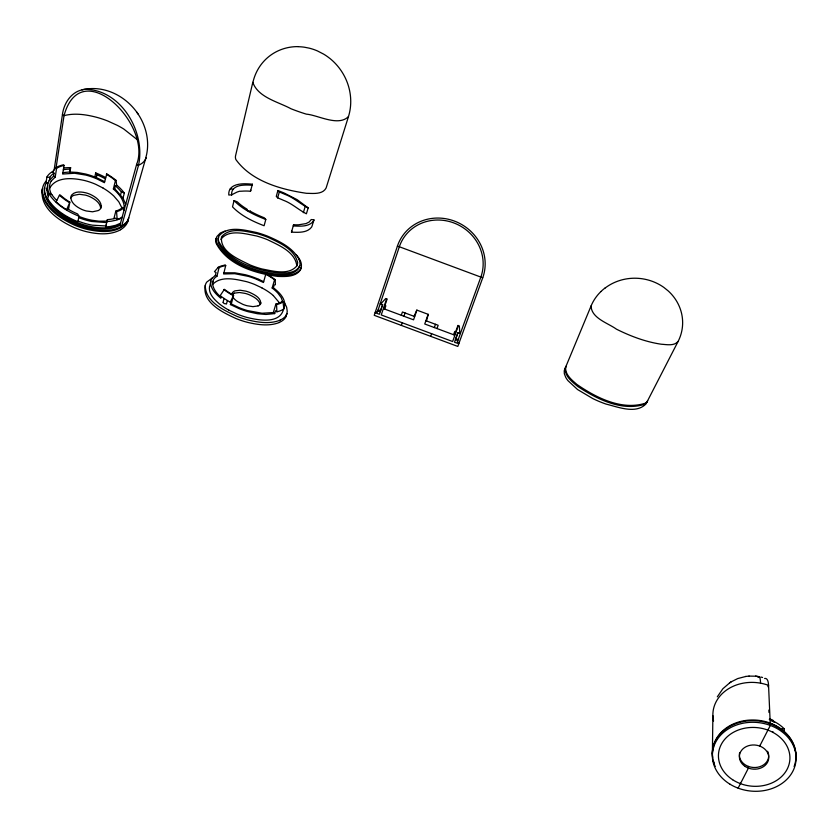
<?xml version="1.0" encoding="UTF-8"?>
<svg xmlns="http://www.w3.org/2000/svg" width="838" height="838" viewBox="0 0 838 838"><rect width="100%" height="100%" fill="white"/><g stroke="black" fill="none" stroke-linecap="round" stroke-linejoin="round"><path stroke-width="1.26" d="M712.384 754.022L712.876 715.662M713.473 747.632L713.494 745.988M296.82 265.856C295.112 251.714 278.834 245.262 267.647 239.752A92.002 81.925 36.6 0 0 256.522 235.97C245.712 233.98 228.795 228.648 220.886 239.364M260.786 302.958C260.461 297.459 254.354 294.641 250.028 292.567A30.943 27.549 36.6 0 0 245.733 291.121L240.108 290.231L234.902 290.88A7.982 7.123 37.8 0 0 234.148 291.205L232.755 292.273A3.907 3.488 38.1 0 0 232.095 293.52A3.761 3.362 38.1 0 0 232 294.4M42.487 188.571C38.977 207.541 58.681 220.488 73.535 227.287A81.077 70.916 48.5 0 0 85.686 231.487C97.051 234.242 109.956 235.53 120.63 229.759M47.096 190.53L47.651 185.313A14.288 12.361 47.2 0 1 49.17 180.662M42.026 191.944L42.246 190.781M56.094 167.6L64.023 115.644C81.108 53.297 152.317 124.705 136.657 164.29L119.918 225.349C110.061 230.618 98.203 229.57 87.676 227.171A78.604 68.768 48.7 0 1 75.137 222.981C62.064 216.969 47.253 207.688 44.414 192.457A15.681 13.555 47 0 1 44.466 189.011L44.644 187.743A15.597 13.481 47 0 1 46.499 182.705M44.466 189.011L44.571 188.382M49.4 180.275L49.83 177.3L46.855 177.216L46.08 182.694L48.216 182.747M221.138 297.113C214.842 292.431 207.96 281.641 216.958 276.236L219.022 267.751L218.215 267.322L214.465 271.669L216.057 272.518L215.366 275.377L212.087 278.279A9.543 8.506 39.2 0 0 210.799 281.201C209.867 288.377 215.827 294.075 220.844 298.286L221.023 296.275A50.709 45.661 39.7 0 1 220.185 295.625L224.406 289.32A57.927 52.333 40.2 0 0 233.593 295.248L231.309 303.964L230.408 304.561L238.945 308.573A82.847 75.085 40.7 0 0 248.278 311.757L257.538 313.747L265.897 314.459L274.675 313.601L275.545 310.741L276.896 311.788A21.275 19.159 37 0 0 283.893 308.855M51.872 194.636L48.646 193.431L47.829 198.983C54.669 209.898 66.171 216.969 77.882 221.714L78.992 216.225L77.672 213.983A70.633 61.803 48.8 0 1 67.7 208.903L66.642 209.72L64.097 208.096A54.25 47.326 48.1 0 1 56.104 201.801M54.135 169.915L62.441 114.586C63.772 103.65 70.78 92.442 82.061 89.844A30.063 26.324 50.8 0 1 84.879 89.31C121.007 89.268 146.063 132.257 138.448 165.505L121.52 226.522C111.213 232.084 98.779 230.984 87.749 228.481A82.313 72.037 48.8 0 1 74.582 224.081C60.891 217.786 45.346 208.044 42.434 192.07A16.414 14.173 47 0 1 42.487 188.571A17.315 14.958 46.9 0 1 46.383 180.872M49.159 180.662L53.59 176.095L54.041 173.152L52.396 172.188L55.737 167.82L56.575 168.312A28.806 24.983 46.9 0 1 64.086 165.421L63.437 164.814A29.623 25.695 46.9 0 0 55.706 167.768M212.328 277.965L206.839 282.018A10.999 9.784 39 0 0 205.279 285.329C205.121 301.753 223.84 310.217 236.578 316.188A90.494 81.998 40.7 0 0 247.933 319.948C258.387 322.462 269.92 324.254 280.217 320.158M51.328 180.956L55.224 177.069L56.575 168.312M123.993 209.856C125.407 201.466 119.247 194.144 113.36 188.979L115.445 180.599L116.094 180.421L116.66 185.47L115.361 185.816L114.659 188.623L113.36 188.979M64.065 165.369L62.641 174.042L74.551 173.257L85.79 175.079A69.512 60.127 44.5 0 1 96.957 178.913L104.425 182.684L106.793 173.948M42.434 189.084L42.361 189.556A16.477 14.225 46.9 0 0 42.298 193.075C45.189 209.05 60.703 218.802 74.383 225.087A81.925 71.691 48.7 0 0 87.529 229.476C100.193 232.241 117.006 233.907 126.391 222.981A16.76 14.665 45.4 0 0 128.497 218.739M209.521 286.586C208.369 293.824 214.392 299.679 219.43 303.932A58.325 52.532 39.4 0 0 228.952 310.175M62.871 172.628L69.523 172.01L70.622 167.652A54.271 47.012 45.5 0 0 63.636 167.998M69.858 172.01L70.622 167.652M68.517 209.385L69.837 202.147L66.642 209.72M128.099 219.912L127.847 220.97L145.896 157.722M209.678 286.627L210.809 281.201M299.459 266.369L299.313 266.945A8.338 7.573 37.9 0 1 298.485 268.705C293.625 274.937 284.438 274.508 277.326 274.277C255.349 271.397 229.361 263.509 218.372 242.779A9.103 8.181 41.5 0 1 218.226 238.715L218.561 237.384A8.181 7.353 41.6 0 1 219.179 235.75C228.166 225.307 244.811 230.178 256.47 232.482A98.528 87.676 36.5 0 1 267.626 236.169C279.557 241.323 292.797 247.545 299.145 259.55M94.83 176.986L95.7 172.921A75.451 65.27 44.5 0 1 105.609 177.541M96.328 177.593L96.946 174.765L95.7 172.921M283.789 308.415C287.319 299.973 279.452 292.431 273.366 287.748L272.151 287.989L274.56 279.756L275.178 279.641L275.398 284.731L274.183 284.972L273.366 287.748M205.289 285.329C201.916 302.78 222.992 312.49 235.949 318.534A89.75 81.276 40.5 0 0 247.283 322.284C257.727 324.788 269.239 326.548 279.504 322.431M296.024 254.543C299.438 258.251 302.947 263.561 300.821 268.768A8.768 7.971 37.7 0 1 299.983 270.559C294.913 277.074 285.318 276.655 277.881 276.425C254.878 273.429 227.632 265.164 216.204 243.418A9.553 8.579 41.5 0 1 216.057 239.207L216.33 238.149A8.621 7.741 41.6 0 1 216.979 236.431L220.289 233.016L225.066 230.995M300.968 268.244L300.821 268.768M216.078 239.218L216.225 238.694M250.897 190.184L250.478 191.221L252.406 184.224A67.511 60.933 40.4 0 0 246.508 183.815C239.207 183.522 227.926 184.884 228.795 195.024C233.194 195.6 236.777 190.509 241.878 191.19A51.265 46.31 40.9 0 1 250.478 191.253M231.697 195.359C230.597 188.016 237.709 185.439 243.355 185.167A52.186 47.19 41.2 0 1 251.987 185.282L252.406 184.224M218.268 238.641L218.435 238.065M47.106 189.472L47.274 188.843M247.042 209.175A51.809 47.399 45.7 0 1 237.238 201.832L234.032 200.607L232.524 206.86C241.145 215.816 252.657 221.337 264.106 225.747L265.803 219.472L264.305 217.796A104.635 96.621 49 0 1 250.3 211.239M291.467 232.157L293.593 224.741A52.888 48.646 44.6 0 0 298.569 224.804L305.985 223.599L309.191 221.997L311.223 219.535L313.978 219.818L312.061 225.998A6.662 6.107 40.2 0 1 311.526 227.192C306.928 233.132 298.171 232.367 291.467 232.157L291.771 230.911M293.593 224.741L293.3 225.977C299.994 226.208 308.74 227.077 313.391 221.19A6.442 5.918 40.6 0 0 313.925 220.006M120.494 223.222L115.623 225.317L109.83 226.574L105.609 226.92L106.08 225.034M105.609 226.92L107.432 219.661L106.96 221.546L111.213 221.211L117.048 219.985L121.95 217.922M212.506 282.993L212.946 281.275M223.086 302.277L224.05 298.464L221.305 296.495M246.791 210.066L246.592 209.521M226.511 303.88L227.36 300.57M113.863 218.687L115.833 211.134L116.555 211.773L117.194 219.42A29.728 26.009 46.5 0 0 121.468 217.576L122.159 217.157M120.62 194.73L121.363 191.923A39.973 34.798 45.6 0 0 115.351 185.837M230.408 304.561L231.173 301.628L230.272 302.225L223.976 298.412M125.679 204.304L122.977 198.082L124.359 193.033A41.764 36.369 45.5 0 0 116.576 185.03M277.891 190.54L276.278 196.417L277.671 197.883A104.949 94.076 37.9 0 1 283.296 200.24C291.834 203.309 298.538 209.856 306.394 213.795L308.175 207.908L297.197 199.706L284.595 193.243A115.707 103.64 37.8 0 0 277.891 190.54L279.305 191.996A107.484 96.422 38.1 0 1 284.951 194.364C293.52 197.443 300.287 203.959 308.175 207.908M277.671 197.883L279.305 191.996M426.469 320.933L428.281 314.376L416.769 310.081L414.108 316.335M265.688 274.571L263.436 282.5L256.198 279.127A76.122 67.386 35.5 0 0 248.184 276.331L234.734 273.701L223.631 273.974L225.715 265.552L225.097 265.08M231.309 303.964L239.06 307.63A78.699 71.282 40.6 0 0 247.692 310.626L262.011 313.234L273.324 312.553L275.88 304.058A19.421 17.504 37.3 0 0 282.249 301.481M303.325 212.695L305.105 206.797M283.632 308.929C279.934 324.673 257.612 320.043 246.707 317.372A81.202 73.493 40.3 0 1 237.426 314.208L228.942 310.207M299.292 266.987L299.7 265.688A8.286 7.532 38 0 1 298.894 267.406C294.023 273.628 284.826 273.178 277.713 272.937C255.716 270.035 229.727 262.158 218.697 241.438A9.061 8.139 41.6 0 1 218.54 237.374M348.472 116.576L326.118 187.984C322.588 194.772 312.867 193.358 306.509 193.306C280.845 189.545 251.672 181.375 235.907 159.597A6.662 6.065 47 0 1 235.52 155.952L252.804 82.344C258.041 97.491 278.258 101.817 291.048 108.783A223.736 208.023 71.5 0 0 306.352 114.146C317.979 115.078 338.29 126.915 348.472 116.576A53.004 49.107 51.4 0 0 350.556 97.166A52.679 48.803 51.4 0 0 329.879 58.43L329.502 58.168A51.904 48.101 51.4 0 0 323.625 54.114L317.434 50.929A51.537 47.756 51.5 0 0 309.128 48.133L304.404 47.211A51.38 47.619 51.5 0 0 298.108 46.708M380.211 303.712L382.631 304.613L381.74 307.274M397.442 246.047L374.23 315.318L457.81 346.429L482.73 277.787A45.577 42.707 29 0 0 454.353 221.054A45.577 42.707 29 0 0 397.442 246.047L482.73 277.787M459.172 342.69L457.307 341.998L480.844 277.074A43.555 40.811 29 0 0 453.714 222.887A43.555 40.811 29 0 0 399.338 246.749L377.351 312.239L375.487 311.547M382.631 304.623L379.384 314.26L375.11 312.668M381.489 308.028L380.588 310.678L378.168 309.777M386.653 298.883L381.238 314.952L452.635 341.527L458.396 325.584M384.726 309.096L385.836 305.807L384.925 305.472M401.297 315.266L402.429 311.987L414.684 316.555M403.958 316.251L405.089 312.972M401.35 325.416L402.25 322.777M416.915 310.144L413.553 319.823L383.825 308.761L387.104 299.04L385.721 298.527L380.766 303.922M428.134 314.313L424.74 323.992L454.479 335.053L457.957 325.416L459.329 325.93L459.811 333.346M430.69 336.342L431.622 333.702M434.335 327.564L435.498 324.296M436.996 328.548L438.159 325.28L425.893 320.724M600.94 291.54A47.075 43.974 5.9 0 0 591.104 305.891C591.209 318.21 608.22 323.143 616.454 329.177C630.574 336.206 645.574 341.894 661.234 344.219C666.692 344.533 674.098 346.241 678.089 341.464A46.781 43.691 5.8 0 0 668.263 290.975L663.885 287.434A47.577 44.435 5.9 0 0 605.13 288.021M453.568 334.718L454.751 331.46L455.652 331.796M456.72 336.038L455.778 338.667L458.197 339.568M456.857 335.661L457.957 332.655L460.376 333.555M457.957 332.655L454.489 342.218L458.784 343.737M591.104 305.891L564.613 369.621A7.06 6.515 12.5 0 0 564.236 370.92L564.341 373.79L565.786 377.446A25.287 23.349 11 0 0 568.049 380.745L577.55 389.523L592.822 398.595A114.89 107.777 4.5 0 0 606.115 404.105C618.088 406.964 635.717 414.412 645.962 403.958L678.089 341.464M230.272 302.225L233.582 295.28M49.62 188.288C56.156 176.127 73.576 177.991 84.701 180.547A67.794 58.597 44.3 0 1 95.773 184.339L103.168 188.089M56.115 201.79L59.446 195.202L60.231 194.992A52.574 45.922 48.4 0 0 69.858 202.115M767.859 686.751L768.551 685.369A39.973 9.197 -71.3 0 0 764.602 678.497M770.216 723.121L769.483 724.273M769.525 725.226L770.248 723.812M738.121 788.149L748.418 768.09L748.386 766.424M565.818 366.793L565.619 367.212A6.924 6.379 12.5 0 0 565.231 368.5C564.76 376.471 572.469 382.023 577.927 386.59C596.991 399.118 621.817 411.647 644.736 404.251A7.71 7.05 6.7 0 0 647.166 401.685M717.318 696.839L722.869 688.742L730.076 682.52M212.569 284.48C221.138 275.367 236.232 279.368 246.739 281.704A74.697 66.055 35.4 0 1 254.71 284.491L261.917 287.853M772.427 721.015L772.919 720.366A36.317 29.927 5.1 0 0 769.556 718.753M730.893 681.985L737.723 678.571L745.862 676.444M729.51 682.886L731.427 681.64M120.243 224.123C110.365 229.392 98.496 228.324 87.959 225.914A79.065 69.187 48.7 0 1 75.389 221.714C62.305 215.701 47.452 206.431 44.592 191.19A15.608 13.492 47 0 1 44.644 187.743M258.146 305.901L252.94 306.645L247.179 305.765A31.341 28.167 38.5 0 1 242.758 304.288L237.814 301.711A17.326 15.524 38.1 0 1 233.928 298.506L233.048 297.312M234.305 293.153L239.5 292.504L245.125 293.384A30.692 27.319 36.5 0 1 249.41 294.819C253.663 296.82 259.047 299.428 260.157 304.477M748.994 676.098L755.729 676.203M745.663 676.465L749.088 676.088M223.924 272.79L234.87 272.811L245.387 274.738A79.568 70.392 35.4 0 1 258.774 279.358M107.075 221.096L98.978 221.19L91.782 220.226A71.02 62.148 48.7 0 1 78.95 216.424M105.85 225.956L92.421 225.181A73.273 64.097 48.6 0 1 78.007 221.064M106.698 222.583L91.583 221.462A74.844 65.511 48.8 0 1 78.709 217.629M782.126 728.809L784.127 728.704L784.347 732.402M69.523 172.01L77.243 172.439L85.644 174.032A73.105 63.217 44.4 0 1 96.904 177.834L104.656 181.668M230.241 188.875L233.153 189.231M758.935 676.643L755.614 676.193L759.155 676.706M760.852 677.041L762.549 677.471M121.363 191.923L124.359 193.033M377.823 310.825L380.232 311.726M455.401 339.704L457.82 340.605M265.803 219.472C254.312 215.041 242.758 209.531 234.032 200.607M78.992 216.225C67.208 211.448 55.601 204.378 48.646 193.431M258.774 279.358L263.666 281.694M282.197 301.408L283.035 301.858L283.831 308.782M215.366 275.377L216.958 276.236M124.055 210.244L123.689 207.887L122.798 207.363A23.736 20.782 46.7 0 1 115.801 211.061M53.59 176.095L55.224 177.069M62.441 114.586L64.023 115.644C74.833 112.795 86.251 114.586 96.883 117.362A101.461 88.126 45.9 0 1 107.683 120.976L117.32 125.354A84.743 73.796 46.5 0 1 123.825 129.062L136.458 139.035M136.762 164.374L138.448 165.505M119.918 225.349L121.52 226.522L126.664 222.018A16.697 14.613 45.4 0 0 128.769 217.786M275.88 304.058L276.561 304.582L276.896 311.788M273.324 312.553L274.675 313.601M114.659 188.623L122.977 198.082M117.194 219.42L115.759 218.142A41.104 35.94 47.2 0 1 107.421 219.629M273.324 295.594L279.515 302.916M772.919 720.366L774.574 722.293A39.218 32.284 5.1 0 0 770.939 720.544M136.678 112.041L138.081 114.041M284.69 303.042L286.659 307.274L287.214 311.191A10.601 9.522 35.7 0 1 286.806 313.538L286.167 315.57A10.59 9.511 35.6 0 0 286.387 314.627M125.449 203.466L125.742 204.074M51.453 194.479L50.416 191.975A14.288 12.361 47.1 0 1 51.212 180.872M121.981 208.044L118.807 201.801L113.717 195.924A51.013 44.225 44.9 0 0 103.147 188.121M282.815 302.015L281.212 297.668L277.923 293.195A39.334 35.123 36.3 0 0 272.141 288.01M101.241 205.928C100.654 200.198 95.04 196.647 90.305 194.385A28.115 24.396 45.4 0 0 85.832 192.824C81.338 191.776 75.315 191.033 71.859 194.825A5.814 5.049 46.5 0 0 70.811 198.03C71.576 203.634 77.012 207.112 81.684 209.364A28.44 24.784 47.1 0 0 86.366 210.987L92.536 211.794L98.193 210.579A6.955 6.065 46 0 0 101.461 205.98M100.707 208.201C100.151 202.482 94.537 198.91 89.823 196.658A27.822 24.134 45.4 0 0 85.361 195.097L79.432 194.28L73.817 195.327A7.919 6.872 46.3 0 0 70.769 198.051M772.919 731.679L772.95 732.391M768.865 710.027L768.97 712.415M767.891 729.406L767.922 730.118M759.699 745.359L759.72 746.071L770.321 725.436L768.551 685.369A40.276 33.489 4.8 0 0 727.782 689.213A40.276 33.489 4.8 0 0 713.547 721.047M740.425 782.912L740.436 783.645M49.798 177.279A18.677 16.163 47.1 0 1 54.061 173.183M46.76 177.153A20.374 17.629 47.1 0 1 53.265 171.203M146.231 157.911A17.001 15.021 48.7 0 1 138.343 165.264M145.843 157.565A52.281 45.828 49.6 0 0 115.791 94.181A51.977 45.566 49.6 0 0 82.061 89.844M56.795 200.471A33.949 29.508 47.5 0 1 51.851 194.646M48.311 196.071A15.744 13.618 47 0 1 47.378 187.021M49.243 193.609A16.488 14.267 47.1 0 1 47.577 185.292M69.334 202.513A53.904 47.085 48.5 0 1 59.425 195.223M123.752 207.95A24.292 21.275 46.7 0 1 116.524 211.7M106.353 174.304A55.004 47.766 45.4 0 1 115.455 180.579M106.782 173.969A56.471 49.033 45.3 0 1 116.115 180.411M96.936 174.765A69.994 60.577 44.6 0 1 105.305 178.84M63.353 169.716A47.839 41.46 45.7 0 1 70.036 169.129M128.099 221.096A20.908 18.279 45.4 0 1 120.557 229.654M767.608 751.246A14.696 12.078 5.2 0 1 755.352 767.503A14.696 12.078 5.2 0 1 739.671 752.503M715.212 766.487A41.869 34.4 5.2 0 1 752.723 720.67A41.869 34.4 5.2 0 1 794.099 766.54M714.353 763.732A41.837 34.389 5.2 0 1 713.348 760.632M712.688 757.384A41.837 34.389 5.2 0 1 753.645 719.989A41.837 34.389 5.2 0 1 795.744 758.966M758.013 677.198A40.193 4.735 -81.5 0 1 760.558 683.169M301.146 267.731A8.726 7.93 37.8 0 1 300.308 269.522C295.227 276.027 285.632 275.597 278.206 275.356C255.181 272.35 227.926 264.085 216.455 242.35A9.511 8.537 41.6 0 1 216.298 238.149M299.072 259.571A9.867 8.967 38 0 1 299.815 265.73M252.929 82.375A51.893 48.091 51.4 0 1 297.804 46.614M283.087 301.931A19.882 17.923 37.3 0 1 276.54 304.498M218.173 267.259A23.81 21.254 38.7 0 1 225.108 265.143M218.98 267.689A23.15 20.678 38.6 0 1 225.736 265.625M233.142 295.542A59.414 53.684 40.3 0 1 223.694 289.477M226.386 303.639A2.619 2.325 38 0 1 223.107 302.487M286.439 315.957A15.409 13.848 35.9 0 1 279.442 322.295M287.151 313.705A15.335 13.785 36 0 1 280.143 320.022M268.15 275.105A58.608 52.197 36.3 0 1 275.178 279.63M266.809 274.833A58.073 51.726 36.3 0 1 274.571 279.745M261.896 287.905A53.925 47.923 35.9 0 1 273.366 295.542M284.396 306.457A9.365 8.422 36.1 0 1 283.736 307.975M260.974 303.021A5.101 4.567 37 0 1 258.114 305.807M232.178 294.494A6.39 5.709 37.8 0 1 234.315 293.185M250.216 210.967A3.467 3.143 43.2 0 1 246.613 209.73M600.94 291.54A47.368 44.236 5.9 0 1 605.088 287.979M647.669 400.7A7.657 7.008 6.6 0 1 645.229 403.246C621.691 410.641 596.174 397.746 576.879 384.412C571.935 380.096 565.126 374.816 565.65 367.494A6.861 6.337 12.4 0 1 566.006 366.29M769.274 719.371A39.774 32.745 5.1 0 1 784.127 728.704M769.431 723.037A39.92 32.829 5.2 0 1 783.603 731.689M297.574 262.409L297.532 263.603A7.657 6.955 38.1 0 1 296.715 266.044C288.45 275.733 272.633 270.884 262.022 268.977A96.925 88.786 44.5 0 1 249.934 264.892C238.809 259.298 219.786 251.945 221.504 236.861C230.01 226.679 245.984 231.414 257.14 233.666A92.798 82.658 36.6 0 1 268.286 237.458C279.504 242.831 294.421 249.012 297.574 262.409M745.254 766.508A14.717 12.088 5.2 0 0 768.666 758.956A14.717 12.088 5.2 0 0 748.292 745.778A14.717 12.088 5.2 0 0 745.254 766.508M732.663 779.749A35.793 29.393 5.2 0 0 789.658 761.522A35.793 29.393 5.2 0 0 740.216 729.374A35.793 29.393 5.2 0 0 732.663 779.749M730.108 784.274A41.931 34.442 5.2 0 0 795.932 761.124A41.931 34.442 5.2 0 0 736.623 724.975A41.931 34.442 5.2 0 0 730.108 784.274"/></g></svg>
